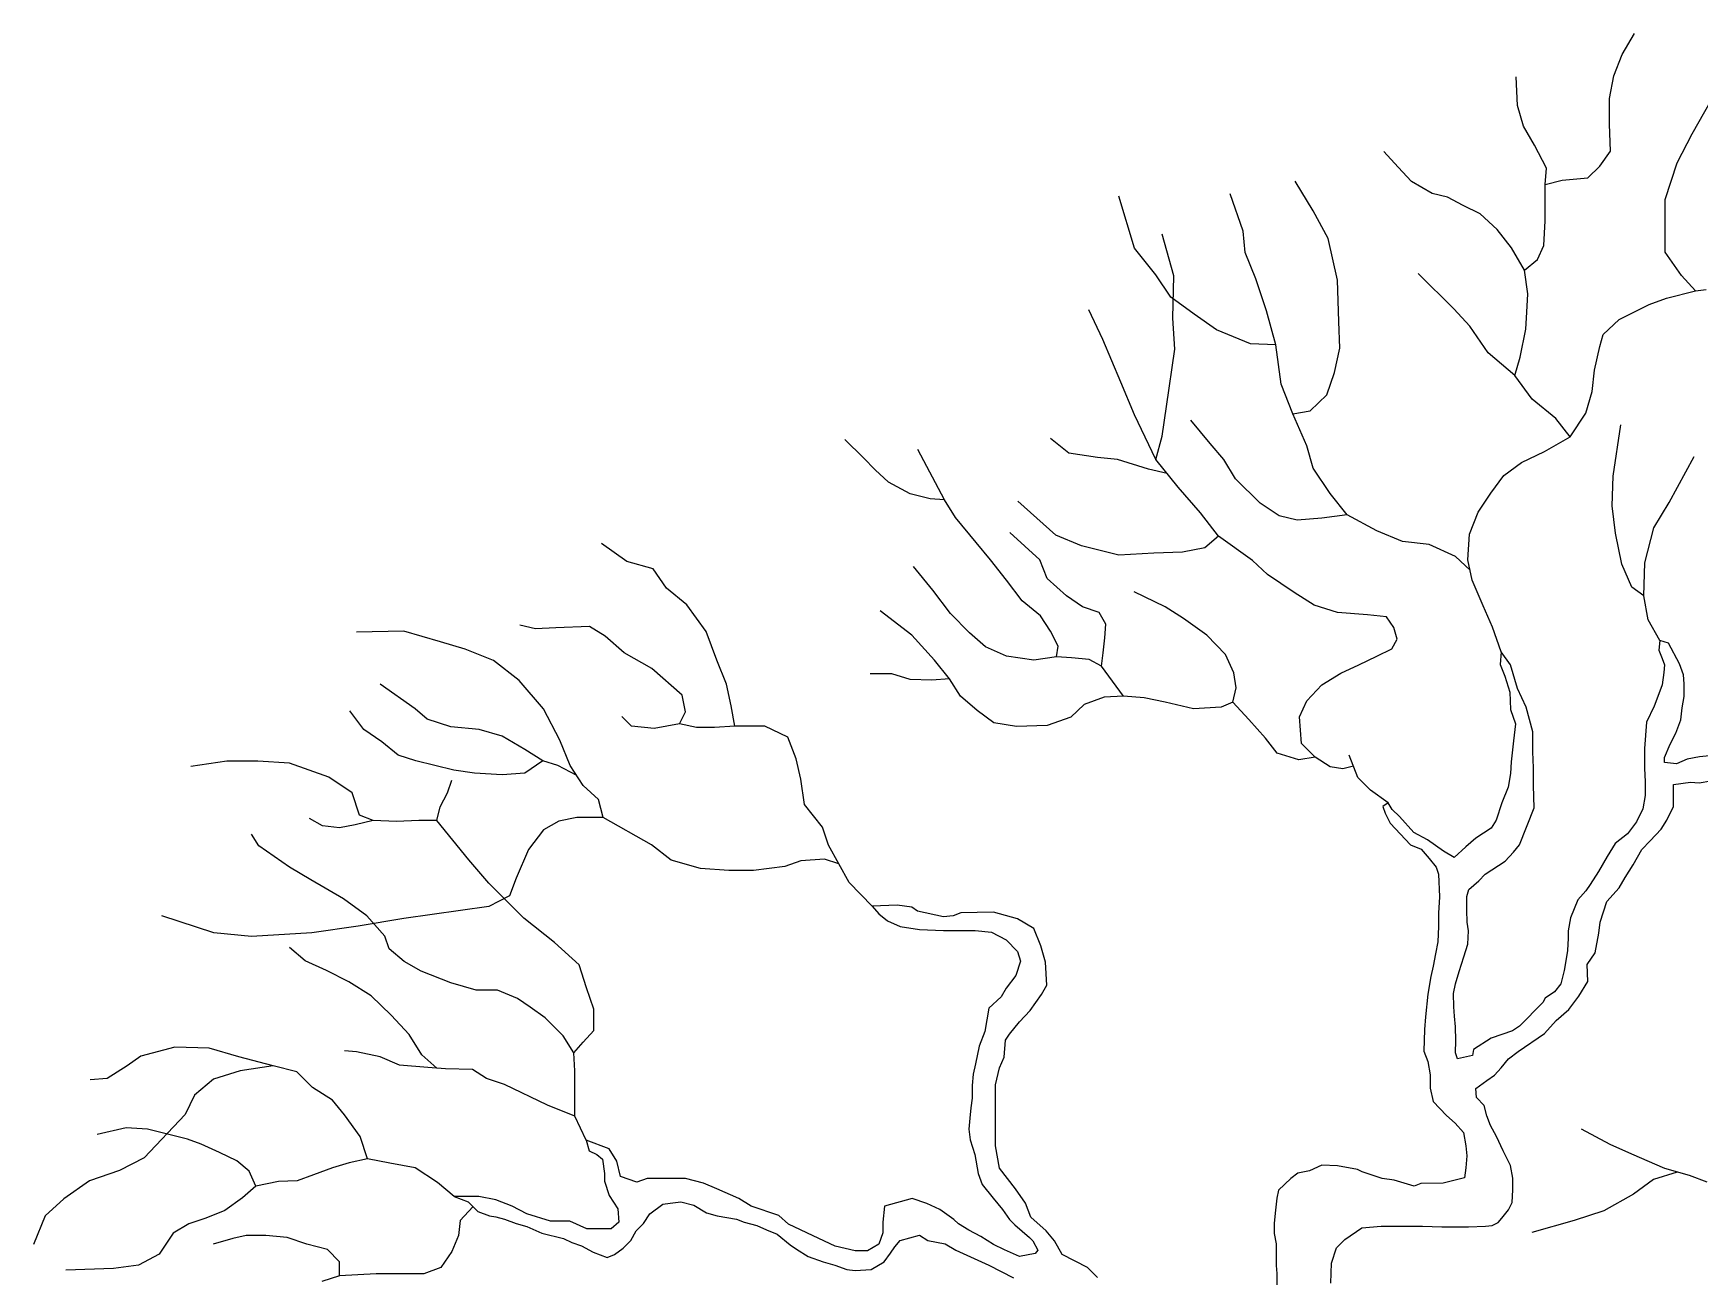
# Model space of a CAD drawing. Header units: millimetres. Extents: x -8050 to 7892, y -21 to 20150.
# Drawn here: x -7323 to -4288, y 17305 to 19569 of the extents above; entities that cross this region are included whole.
import ezdxf

# ---------------------------------------------------------------- set-up
doc = ezdxf.new("R2010")
doc.units = ezdxf.units.MM
doc.layers.add('ceco.net 158', color=7, linetype='Continuous')

msp = doc.modelspace()

# ---------------------------------------------------------------- linework, layer by layer
at = {"layer": 'ceco.net 158'}
for p, q in [((-4428.7, 19530.7), (-4406.8, 19569.1)), ((-4444.4, 19491.6), (-4428.7, 19530.7)), ((-4619.6, 19437.6), (-4621.8, 19490.2)), ((-4452.2, 19450.5), (-4444.4, 19491.6)), ((-4301.6, 19386), (-4244.9, 19485.7)), ((-4608.6, 19400.3), (-4619.6, 19437.6)), ((-4452.2, 19403.6), (-4452.2, 19450.5)), ((-4588.9, 19365.2), (-4608.6, 19400.3)), ((-4450.2, 19354.7), (-4452.2, 19403.6)), ((-4566.9, 19323.5), (-4588.9, 19365.2)), ((-4329, 19333.2), (-4301.6, 19386)), ((-4836.7, 19325.7), (-4863.1, 19354.2)), ((-4469.8, 19327.3), (-4450.2, 19354.7)), ((-4350.5, 19266.7), (-4329, 19333.2)), ((-4812.6, 19299.4), (-4836.7, 19325.7)), ((-4569.5, 19294.1), (-4566.9, 19323.5)), ((-4569.5, 19294.1), (-4538.2, 19301.9)), ((-4538.2, 19301.9), (-4491.3, 19305.8)), ((-4491.3, 19305.8), (-4469.8, 19327.3)), ((-5316.9, 19177.9), (-5345.9, 19272.8)), ((-5119.5, 19208.9), (-5142.7, 19276.6)), ((-4991.7, 19245.7), (-5024.6, 19299.9)), ((-4775.3, 19277.4), (-4812.6, 19299.4)), ((-4746.8, 19270.9), (-4775.3, 19277.4)), ((-4718.3, 19255.5), (-4746.8, 19270.9)), ((-4569.5, 19264.8), (-4569.5, 19294.1)), ((-4964.6, 19195.4), (-4991.7, 19245.7)), ((-4687.6, 19240.2), (-4718.3, 19255.5)), ((-4656.9, 19211.6), (-4687.6, 19240.2)), ((-4569.5, 19227.6), (-4569.5, 19264.8)), ((-4350.5, 19213.9), (-4350.5, 19266.7)), ((-4630.5, 19178.8), (-4656.9, 19211.6)), ((-4571.5, 19182.6), (-4569.5, 19227.6)), ((-4350.5, 19170.9), (-4350.5, 19213.9)), ((-5245.3, 19127.6), (-5266.6, 19203.1)), ((-5115.6, 19170.2), (-5119.5, 19208.9)), ((-4947.2, 19119.9), (-4964.6, 19195.4)), ((-4583.2, 19157.2), (-4571.5, 19182.6)), ((-5278.2, 19129.6), (-5316.9, 19177.9)), ((-5096.2, 19121.8), (-5115.6, 19170.2)), ((-4606.7, 19137.7), (-4630.5, 19178.8)), ((-4606.7, 19137.7), (-4583.2, 19157.2)), ((-4321.2, 19127.9), (-4350.5, 19170.9)), ((-5251.1, 19088.9), (-5278.2, 19129.6)), ((-5247.2, 19050.2), (-5245.3, 19127.6)), ((-5076.9, 19063.8), (-5096.2, 19121.8)), ((-4945.3, 19044.4), (-4947.2, 19119.9)), ((-4735.7, 19067.3), (-4800.3, 19131.8)), ((-4600.8, 19094.7), (-4606.7, 19137.7)), ((-4295.7, 19100.5), (-4321.2, 19127.9)), ((-5208.5, 19058), (-5251.1, 19088.9)), ((-4602.8, 19061.4), (-4600.8, 19094.7)), ((-4348.5, 19086.8), (-4295.7, 19100.5)), ((-4295.7, 19100.5), (-4276.2, 19102.5)), ((-5375, 19011.5), (-5400.1, 19065.7)), ((-5167.9, 19028.9), (-5208.5, 19058)), ((-5059.5, 19001.8), (-5076.9, 19063.8)), ((-4706.4, 19036), (-4735.7, 19067.3)), ((-4604.7, 19030.1), (-4602.8, 19061.4)), ((-4434.6, 19047.7), (-4379.8, 19075.1)), ((-4379.8, 19075.1), (-4348.5, 19086.8)), ((-5243.4, 18994.1), (-5247.2, 19050.2)), ((-5105.9, 19003.8), (-5167.9, 19028.9)), ((-4943.3, 18996), (-4945.3, 19044.4)), ((-4673.2, 18987.1), (-4706.4, 19036)), ((-4614.5, 18979.3), (-4604.7, 19030.1)), ((-4463.9, 19020.4), (-4434.6, 19047.7)), ((-5342.1, 18934.1), (-5375, 19011.5)), ((-5059.5, 19001.8), (-5105.9, 19003.8)), ((-5049.8, 18930.2), (-5059.5, 19001.8)), ((-4479.6, 18955.8), (-4469.8, 18998.9)), ((-4469.8, 18998.9), (-4463.9, 19020.4)), ((-5258.8, 18889.6), (-5243.4, 18994.1)), ((-4953, 18951.5), (-4943.3, 18996)), ((-4624.3, 18946.1), (-4673.2, 18987.1)), ((-4624.3, 18946.1), (-4614.5, 18979.3)), ((-4966.6, 18910.9), (-4953, 18951.5)), ((-4593, 18903.1), (-4624.3, 18946.1)), ((-4483.5, 18916.7), (-4479.6, 18955.8)), ((-5316.9, 18874.1), (-5342.1, 18934.1)), ((-5028.5, 18876.1), (-5049.8, 18930.2)), ((-4997.5, 18881.9), (-4966.6, 18910.9)), ((-4495.2, 18877.6), (-4483.5, 18916.7)), ((-5266.6, 18835.4), (-5258.8, 18889.6)), ((-5028.5, 18876.1), (-4997.5, 18881.9)), ((-5003.3, 18818), (-5028.5, 18876.1)), ((-4550, 18867.9), (-4593, 18903.1)), ((-4523.5, 18834.1), (-4495.2, 18877.6)), ((-5278.2, 18792.8), (-5316.9, 18874.1)), ((-5179.5, 18821.9), (-5214.3, 18864.4)), ((-4523.5, 18834.1), (-4550, 18867.9)), ((-4445.4, 18762.4), (-4431.4, 18856.2)), ((-5810.9, 18795.8), (-5844.4, 18829.3)), ((-5436.9, 18804.4), (-5469.8, 18831.5)), ((-5278.2, 18792.8), (-5266.6, 18835.4)), ((-5154.3, 18792.8), (-5179.5, 18821.9)), ((-4991.7, 18777.4), (-5003.3, 18818)), ((-4570.2, 18807.7), (-4523.5, 18834.1)), ((-5789.6, 18774.5), (-5810.9, 18795.8)), ((-5663.2, 18719.7), (-5711.9, 18811)), ((-5384.7, 18796.7), (-5436.9, 18804.4)), ((-5347.9, 18792.8), (-5384.7, 18796.7)), ((-5291.7, 18775.4), (-5347.9, 18792.8)), ((-5237.5, 18742.5), (-5278.2, 18792.8)), ((-5133, 18758), (-5154.3, 18792.8)), ((-4644.8, 18764.2), (-4612.1, 18787.5)), ((-4612.1, 18787.5), (-4570.2, 18807.7)), ((-4343.6, 18714.5), (-4297.7, 18798.3)), ((-5765.2, 18751.6), (-5789.6, 18774.5)), ((-5257.9, 18767.7), (-5291.7, 18775.4)), ((-5088.5, 18713.5), (-5133, 18758)), ((-4960.7, 18730.9), (-4991.7, 18777.4)), ((-4668.1, 18731.5), (-4644.8, 18764.2)), ((-4447.4, 18708.5), (-4445.4, 18762.4)), ((-5725.6, 18730.3), (-5765.2, 18751.6)), ((-5689.1, 18721.2), (-5725.6, 18730.3)), ((-5196.9, 18696.1), (-5237.5, 18742.5)), ((-4929.8, 18692.2), (-4960.7, 18730.9)), ((-4691.4, 18697.4), (-4668.1, 18731.5)), ((-5663.2, 18719.7), (-5689.1, 18721.2)), ((-5643.4, 18687.7), (-5663.2, 18719.7)), ((-5495, 18686.4), (-5529.8, 18717.4)), ((-5164, 18653.5), (-5196.9, 18696.1)), ((-5053.7, 18690.3), (-5088.5, 18713.5)), ((-4706.9, 18657), (-4691.4, 18697.4)), ((-4441.4, 18658.6), (-4447.4, 18708.5)), ((-4371.5, 18668.6), (-4343.6, 18714.5)), ((-5605.3, 18642), (-5643.4, 18687.7)), ((-5460.1, 18655.4), (-5495, 18686.4)), ((-5020.8, 18682.5), (-5053.7, 18690.3)), ((-4976.2, 18686.4), (-5020.8, 18682.5)), ((-4929.8, 18692.2), (-4976.2, 18686.4)), ((-4875.6, 18663.2), (-4929.8, 18692.2)), ((-4387.5, 18604.7), (-4371.5, 18668.6)), ((-6241.9, 18607.1), (-6287.9, 18639.9)), ((-5579.5, 18610.1), (-5605.3, 18642)), ((-5489.6, 18610.1), (-5544.4, 18660.3)), ((-5413.7, 18636.1), (-5460.1, 18655.4)), ((-5345.9, 18618.7), (-5413.7, 18636.1)), ((-5164, 18653.5), (-5189.2, 18632.2)), ((-5102.1, 18609), (-5164, 18653.5)), ((-4829.1, 18643.8), (-4875.6, 18663.2)), ((-4780.7, 18638), (-4829.1, 18643.8)), ((-4732.3, 18616.7), (-4780.7, 18638)), ((-4710, 18610.3), (-4706.9, 18657)), ((-4429.4, 18602.7), (-4441.4, 18658.6)), ((-6193.7, 18593.9), (-6241.9, 18607.1)), ((-5550.5, 18573.5), (-5579.5, 18610.1)), ((-5475.9, 18576.6), (-5489.6, 18610.1)), ((-5282.1, 18622.5), (-5345.9, 18618.7)), ((-5229.8, 18624.5), (-5282.1, 18622.5)), ((-5189.2, 18632.2), (-5229.8, 18624.5)), ((-5075, 18583.8), (-5102.1, 18609)), ((-4706.1, 18591.7), (-4732.3, 18616.7)), ((-4702.3, 18573.1), (-4710, 18610.3)), ((-4411.5, 18560.8), (-4429.4, 18602.7)), ((-4389.5, 18544.9), (-4387.5, 18604.7)), ((-6169.7, 18558.9), (-6193.7, 18593.9)), ((-5684.5, 18555.3), (-5719.5, 18597.9)), ((-5521.6, 18535.5), (-5550.5, 18573.5)), ((-5440.9, 18544.6), (-5475.9, 18576.6)), ((-5026.6, 18550.9), (-5075, 18583.8)), ((-4682.1, 18526.4), (-4702.3, 18573.1)), ((-6132.4, 18528.3), (-6169.7, 18558.9)), ((-5652.5, 18512.6), (-5684.5, 18555.3)), ((-5412, 18524.8), (-5440.9, 18544.6)), ((-5261.2, 18524.8), (-5317.6, 18552.2)), ((-4989.8, 18527.7), (-5026.6, 18550.9)), ((-4389.5, 18544.9), (-4411.5, 18560.8)), ((-4381.5, 18500.9), (-4389.5, 18544.9)), ((-6097.4, 18480.1), (-6132.4, 18528.3)), ((-5722.6, 18473.1), (-5780.4, 18517.2)), ((-5617.5, 18477.6), (-5652.5, 18512.6)), ((-5488.1, 18508.1), (-5521.6, 18535.5)), ((-5381.5, 18514.2), (-5412, 18524.8)), ((-5369.3, 18492.9), (-5381.5, 18514.2)), ((-5227.7, 18503.5), (-5261.2, 18524.8)), ((-4947.2, 18514.2), (-4989.8, 18527.7)), ((-4893, 18510.3), (-4947.2, 18514.2)), ((-4665, 18487.6), (-4682.1, 18526.4)), ((-6408.3, 18484.5), (-6436.7, 18491.1)), ((-6371, 18486.7), (-6408.3, 18484.5)), ((-6309.8, 18488.9), (-6371, 18486.7)), ((-6281.3, 18471.4), (-6309.8, 18488.9)), ((-5469.8, 18480.7), (-5488.1, 18508.1)), ((-5370.9, 18468.5), (-5369.3, 18492.9)), ((-5185.1, 18473.1), (-5227.7, 18503.5)), ((-4858.2, 18506.4), (-4893, 18510.3)), ((-4844.6, 18487.1), (-4858.2, 18506.4)), ((-4838.8, 18465.8), (-4844.6, 18487.1)), ((-4649.2, 18442.6), (-4665, 18487.6)), ((-4360.7, 18463.4), (-4381.5, 18500.9)), ((-6648, 18480.2), (-6734.1, 18478.5)), ((-6580.9, 18461.3), (-6648, 18480.2)), ((-6536.1, 18447.5), (-6580.9, 18461.3)), ((-6246.3, 18440.7), (-6281.3, 18471.4)), ((-6077.7, 18427.6), (-6097.4, 18480.1)), ((-5681.5, 18427.4), (-5722.6, 18473.1)), ((-5588.6, 18451.8), (-5617.5, 18477.6)), ((-5550.5, 18435), (-5588.6, 18451.8)), ((-5456.1, 18453.3), (-5469.8, 18480.7)), ((-5459.2, 18433.5), (-5456.1, 18453.3)), ((-5373.9, 18441.1), (-5370.9, 18468.5)), ((-5151.6, 18438.1), (-5185.1, 18473.1)), ((-4848.5, 18448.4), (-4838.8, 18465.8)), ((-4360.7, 18463.4), (-4362.1, 18445.9)), ((-4344.6, 18458.3), (-4360.7, 18463.4)), ((-4324.5, 18420.7), (-4344.6, 18458.3)), ((-6484.5, 18426.8), (-6536.1, 18447.5)), ((-6438, 18390.7), (-6484.5, 18426.8)), ((-6195.9, 18412.3), (-6246.3, 18440.7)), ((-6060.2, 18383.8), (-6077.7, 18427.6)), ((-5654.1, 18393.9), (-5681.5, 18427.4)), ((-5500.3, 18427.4), (-5550.5, 18435)), ((-5459.2, 18433.5), (-5500.3, 18427.4)), ((-5431.8, 18432), (-5459.2, 18433.5)), ((-5399.8, 18428.9), (-5431.8, 18432)), ((-5377, 18416.7), (-5399.8, 18428.9)), ((-5377, 18416.7), (-5373.9, 18441.1)), ((-5136.4, 18404.6), (-5151.6, 18438.1)), ((-4908.5, 18419.3), (-4875.6, 18434.8)), ((-4875.6, 18434.8), (-4848.5, 18448.4)), ((-4649.2, 18442.6), (-4651.4, 18420)), ((-4632.2, 18418.9), (-4649.2, 18442.6)), ((-4362.1, 18445.9), (-4356.3, 18430.6)), ((-4356.3, 18430.6), (-4351.9, 18419)), ((-4317.1, 18400.9), (-4324.5, 18420.7)), ((-6393.2, 18339), (-6438, 18390.7)), ((-6141.2, 18364.1), (-6195.9, 18412.3)), ((-5759.1, 18403), (-5798.7, 18403)), ((-5725.6, 18392.4), (-5759.1, 18403)), ((-5686, 18390.9), (-5725.6, 18392.4)), ((-5654.1, 18393.9), (-5686, 18390.9)), ((-5634.3, 18361.9), (-5654.1, 18393.9)), ((-5337.4, 18361.9), (-5377, 18416.7)), ((-5131.8, 18377.2), (-5136.4, 18404.6)), ((-4976.2, 18382.6), (-4941.4, 18403.9)), ((-4941.4, 18403.9), (-4908.5, 18419.3)), ((-4651.4, 18420), (-4642.4, 18398.6)), ((-4642.4, 18398.6), (-4633.4, 18369.2)), ((-4619.8, 18376), (-4632.2, 18418.9)), ((-4353.4, 18405.2), (-4356.3, 18382.6)), ((-4351.9, 18419), (-4353.4, 18405.2)), ((-4316.2, 18384.4), (-4317.1, 18400.9)), ((-6627.4, 18339), (-6691.1, 18383.8)), ((-6134.6, 18333.5), (-6141.2, 18364.1)), ((-6051.5, 18344.5), (-6060.2, 18383.8)), ((-5603.8, 18336.1), (-5634.3, 18361.9)), ((-5372.4, 18360.4), (-5408.9, 18346.7)), ((-5337.4, 18361.9), (-5372.4, 18360.4)), ((-5299.3, 18358.9), (-5337.4, 18361.9)), ((-5137.9, 18351.3), (-5131.8, 18377.2)), ((-5003.3, 18353.5), (-4976.2, 18382.6)), ((-4633.4, 18369.2), (-4632.2, 18337.5)), ((-4604, 18342.1), (-4619.8, 18376)), ((-4362.1, 18366.5), (-4370.9, 18344)), ((-4356.3, 18382.6), (-4362.1, 18366.5)), ((-4319.5, 18340.6), (-4316.2, 18361.3)), ((-4316.2, 18361.3), (-4316.2, 18384.4)), ((-6720.4, 18301.2), (-6746.2, 18335.6)), ((-6605, 18320.1), (-6627.4, 18339)), ((-6363.9, 18282.2), (-6393.2, 18339)), ((-6145.6, 18311.6), (-6134.6, 18333.5)), ((-6044.9, 18307.2), (-6051.5, 18344.5)), ((-5573.4, 18313.2), (-5603.8, 18336.1)), ((-5408.9, 18346.7), (-5433.3, 18323.9)), ((-5261.2, 18351.3), (-5299.3, 18358.9)), ((-5209.5, 18339.1), (-5261.2, 18351.3)), ((-5159.2, 18342.2), (-5209.5, 18339.1)), ((-5137.9, 18351.3), (-5159.2, 18342.2)), ((-5109, 18319.3), (-5137.9, 18351.3)), ((-5016.9, 18324.5), (-5003.3, 18353.5)), ((-4632.2, 18337.5), (-4623.2, 18311.5)), ((-4591.5, 18296.8), (-4604, 18342.1)), ((-4370.9, 18344), (-4384.7, 18314.8)), ((-4322, 18319.2), (-4319.5, 18340.6)), ((-6687.6, 18278.8), (-6720.4, 18301.2)), ((-6562, 18306.3), (-6605, 18320.1)), ((-6510.3, 18301.2), (-6562, 18306.3)), ((-6469, 18289.1), (-6510.3, 18301.2)), ((-6233.1, 18307.2), (-6250.7, 18324.8)), ((-6191.6, 18302.9), (-6233.1, 18307.2)), ((-6145.6, 18311.6), (-6191.6, 18302.9)), ((-6114.9, 18305.1), (-6145.6, 18311.6)), ((-6082.1, 18305.1), (-6114.9, 18305.1)), ((-6044.9, 18307.2), (-6082.1, 18305.1)), ((-5990.2, 18307.2), (-6044.9, 18307.2)), ((-5948.6, 18287.6), (-5990.2, 18307.2)), ((-5532.3, 18307.1), (-5573.4, 18313.2)), ((-5475.9, 18308.7), (-5532.3, 18307.1)), ((-5433.3, 18323.9), (-5475.9, 18308.7)), ((-5078.5, 18285.8), (-5109, 18319.3)), ((-5013, 18276.1), (-5016.9, 18324.5)), ((-4623.2, 18311.5), (-4626.6, 18281)), ((-4384.7, 18314.8), (-4388.5, 18266.7)), ((-4331.1, 18294.4), (-4322, 18319.2)), ((-6658.4, 18254.7), (-6687.6, 18278.8)), ((-6427.6, 18265), (-6469, 18289.1)), ((-6345, 18235.8), (-6363.9, 18282.2)), ((-5933.2, 18248.2), (-5948.6, 18287.6)), ((-5057.2, 18258.4), (-5078.5, 18285.8)), ((-4987.8, 18251), (-5013, 18276.1)), ((-4626.6, 18281), (-4631.1, 18242.6)), ((-4591.5, 18260.7), (-4591.5, 18296.8)), ((-4351.7, 18250.6), (-4341.8, 18274.6)), ((-4341.8, 18274.6), (-4331.1, 18294.4)), ((-6969.9, 18243.8), (-7035.6, 18234.1)), ((-6913.9, 18243.8), (-6969.9, 18243.8)), ((-6856, 18239.9), (-6913.9, 18243.8)), ((-6784.5, 18214.8), (-6856, 18239.9)), ((-6625.7, 18244.4), (-6658.4, 18254.7)), ((-6556.8, 18227.2), (-6625.7, 18244.4)), ((-6394.9, 18244.4), (-6427.6, 18265)), ((-6394.9, 18244.4), (-6427.6, 18222)), ((-6367.4, 18235.8), (-6394.9, 18244.4)), ((-5924.5, 18211), (-5933.2, 18248.2)), ((-5017.6, 18246.3), (-5057.2, 18258.4)), ((-4987.8, 18251), (-5017.6, 18246.3)), ((-4960.7, 18233.6), (-4987.8, 18251)), ((-4910.4, 18214.2), (-4925.9, 18254.8)), ((-4631.1, 18242.6), (-4632.2, 18221.1)), ((-4590.4, 18231.3), (-4591.5, 18260.7)), ((-4388.5, 18266.7), (-4388.5, 18230.7)), ((-4351.7, 18241.5), (-4351.7, 18250.6)), ((-4330.3, 18239.1), (-4351.7, 18241.5)), ((-4310.4, 18247.3), (-4330.3, 18239.1)), ((-4288.1, 18251.5), (-4310.4, 18247.3)), ((-4270, 18253.1), (-4288.1, 18251.5)), ((-6742, 18185.9), (-6784.5, 18214.8)), ((-6568.2, 18185.9), (-6560.5, 18209)), ((-6518.9, 18222), (-6556.8, 18227.2)), ((-6469, 18218.5), (-6518.9, 18222)), ((-6427.6, 18222), (-6469, 18218.5)), ((-6333, 18217.7), (-6367.4, 18235.8)), ((-6320.9, 18199.6), (-6345, 18235.8)), ((-5917.9, 18165), (-5924.5, 18211)), ((-4937.5, 18229.7), (-4960.7, 18233.6)), ((-4918.2, 18234.5), (-4937.5, 18229.7)), ((-4887.2, 18191), (-4910.4, 18214.2)), ((-4632.2, 18221.1), (-4636.7, 18196.3)), ((-4590.4, 18199.6), (-4590.4, 18231.3)), ((-4388.5, 18230.7), (-4387.4, 18206.1)), ((-6728.5, 18145.3), (-6742, 18185.9)), ((-6581.7, 18160.8), (-6568.2, 18185.9)), ((-6293.3, 18173.8), (-6320.9, 18199.6)), ((-4854.9, 18168), (-4887.2, 18191)), ((-4636.7, 18196.3), (-4648.1, 18168)), ((-4589.3, 18159), (-4590.4, 18199.6)), ((-4387.4, 18181.4), (-4391.6, 18156.7)), ((-4387.4, 18206.1), (-4387.4, 18181.4)), ((-4335.5, 18201.4), (-4304.7, 18205.2)), ((-4335.5, 18181.4), (-4335.5, 18201.4)), ((-4335.5, 18161.3), (-4335.5, 18181.4)), ((-4304.7, 18205.2), (-4289, 18204.4)), ((-4289, 18204.4), (-4267.5, 18207.7)), ((-6587.5, 18135.7), (-6581.7, 18160.8)), ((-6284.7, 18141.1), (-6293.3, 18173.8)), ((-5885.1, 18123.4), (-5917.9, 18165)), ((-4854.9, 18168), (-4865.1, 18161.2)), ((-4865.1, 18161.2), (-4860.6, 18148.8)), ((-4860.6, 18148.8), (-4851.5, 18130.7)), ((-4848.1, 18155.6), (-4854.9, 18168)), ((-4834.6, 18143.1), (-4848.1, 18155.6)), ((-4648.1, 18168), (-4658.2, 18136.4)), ((-4616.1, 18091.6), (-4589.3, 18159)), ((-4391.6, 18156.7), (-4402.9, 18133)), ((-4347.5, 18136), (-4335.5, 18161.3)), ((-6796.1, 18126), (-6819.3, 18139.5)), ((-6765.2, 18122.1), (-6796.1, 18126)), ((-6736.2, 18127.9), (-6765.2, 18122.1)), ((-6703.4, 18135.7), (-6736.2, 18127.9)), ((-6703.4, 18135.7), (-6728.5, 18145.3)), ((-6660.9, 18133.7), (-6703.4, 18135.7)), ((-6620.3, 18135.7), (-6660.9, 18133.7)), ((-6587.5, 18135.7), (-6620.3, 18135.7)), ((-6529.6, 18064.2), (-6587.5, 18135.7)), ((-6393.2, 18118.7), (-6420.8, 18082.6)), ((-6365.7, 18134.2), (-6393.2, 18118.7)), ((-6333, 18141.1), (-6365.7, 18134.2)), ((-6284.7, 18141.1), (-6333, 18141.1)), ((-6196.9, 18091.2), (-6284.7, 18141.1)), ((-5874.1, 18090.6), (-5885.1, 18123.4)), ((-4851.5, 18130.7), (-4814.2, 18091.1)), ((-4808.6, 18113.8), (-4834.6, 18143.1)), ((-4667.3, 18121.7), (-4695.5, 18103.6)), ((-4658.2, 18136.4), (-4667.3, 18121.7)), ((-4402.9, 18133), (-4419.3, 18111.4)), ((-4378.2, 18098.6), (-4358.2, 18120)), ((-4358.2, 18120), (-4347.5, 18136)), ((-6912, 18089.3), (-6925.5, 18110.6)), ((-6856, 18050.7), (-6912, 18089.3)), ((-6160.8, 18063.6), (-6196.9, 18091.2)), ((-5836.9, 18022.7), (-5874.1, 18090.6)), ((-4814.2, 18091.1), (-4795, 18083.2)), ((-4783.7, 18100.2), (-4808.6, 18113.8)), ((-4754.3, 18079.8), (-4783.7, 18100.2)), ((-4713.6, 18087.8), (-4735.1, 18068.5)), ((-4695.5, 18103.6), (-4713.6, 18087.8)), ((-4626.8, 18078.1), (-4616.1, 18091.6)), ((-4442, 18094), (-4456.4, 18070.3)), ((-4419.3, 18111.4), (-4442, 18094)), ((-4392.9, 18082.6), (-4378.2, 18098.6)), ((-6492.9, 18021.7), (-6529.6, 18064.2)), ((-6420.8, 18082.6), (-6443.1, 18030.9)), ((-6107.4, 18048.1), (-6160.8, 18063.6)), ((-5924.9, 18061.9), (-5954.1, 18051.6)), ((-5881.8, 18065.3), (-5924.9, 18061.9)), ((-5855.5, 18056.7), (-5881.8, 18065.3)), ((-4795, 18083.2), (-4780.3, 18066.3)), ((-4780.3, 18066.3), (-4767.9, 18050.5)), ((-4735.1, 18068.5), (-4754.3, 18079.8)), ((-4678.2, 18038.1), (-4641.8, 18061.6)), ((-4641.8, 18061.6), (-4626.8, 18078.1)), ((-4456.4, 18070.3), (-4471.8, 18042.5)), ((-4408.9, 18054.6), (-4392.9, 18082.6)), ((-6817.3, 18027.5), (-6856, 18050.7)), ((-6757.5, 17992.8), (-6817.3, 18027.5)), ((-6443.1, 18030.9), (-6455.2, 17998.2)), ((-6055.7, 18044.7), (-6107.4, 18048.1)), ((-6011, 18044.7), (-6055.7, 18044.7)), ((-5954.1, 18051.6), (-6011, 18044.7)), ((-4767.9, 18050.5), (-4763.4, 18038)), ((-4763.4, 18038), (-4761.8, 17996.9)), ((-4690.3, 18026), (-4678.2, 18038.1)), ((-4471.8, 18042.5), (-4487.2, 18018.9)), ((-4434.3, 18013.2), (-4423.6, 18031.9)), ((-4423.6, 18031.9), (-4408.9, 18054.6)), ((-6455.2, 17998.2), (-6493.1, 17979.3)), ((-6429.1, 17958), (-6492.9, 18021.7)), ((-5794.8, 17979.5), (-5836.9, 18022.7)), ((-4761.8, 17996.9), (-4763.3, 17967)), ((-4711.8, 17997.4), (-4708.2, 18010.2)), ((-4711.8, 17972.4), (-4711.8, 17997.4)), ((-4708.2, 18010.2), (-4690.3, 18026)), ((-4495.4, 18007.6), (-4509.8, 17991.1)), ((-4487.2, 18018.9), (-4495.4, 18007.6)), ((-4457, 17987.9), (-4434.3, 18013.2)), ((-6715, 17961.9), (-6757.5, 17992.8)), ((-6493.1, 17979.3), (-6648, 17956.9)), ((-5749.2, 17981.2), (-5794.8, 17979.5)), ((-5794.8, 17979.5), (-5782.5, 17965.4)), ((-5782.5, 17965.4), (-5766.7, 17953.2)), ((-5722.9, 17977.7), (-5749.2, 17981.2)), ((-5712.4, 17970.7), (-5722.9, 17977.7)), ((-5665, 17960.2), (-5712.4, 17970.7)), ((-5633.5, 17967.2), (-5647.5, 17961.9)), ((-5573.8, 17968.9), (-5633.5, 17967.2)), ((-5530, 17956.7), (-5573.8, 17968.9)), ((-4763.3, 17967), (-4763.3, 17942.8)), ((-4711, 17950.3), (-4711.8, 17972.4)), ((-4509.8, 17991.1), (-4523.2, 17958.2)), ((-4469, 17950.5), (-4457, 17987.9)), ((-6994.1, 17931.1), (-7088.8, 17962.1)), ((-6730.7, 17943.1), (-6815.1, 17931.1)), ((-6648, 17956.9), (-6730.7, 17943.1)), ((-6682.1, 17925.2), (-6715, 17961.9)), ((-6373.1, 17913.6), (-6429.1, 17958)), ((-5766.7, 17953.2), (-5743.9, 17942.6)), ((-5743.9, 17942.6), (-5708.9, 17937.4)), ((-5708.9, 17937.4), (-5665, 17935.6)), ((-5647.5, 17961.9), (-5665, 17960.2)), ((-5665, 17935.6), (-5645.7, 17935.6)), ((-5645.7, 17935.6), (-5607.2, 17935.6)), ((-5607.2, 17935.6), (-5577.3, 17932.1)), ((-5500.2, 17939.1), (-5530, 17956.7)), ((-5487.9, 17907.6), (-5500.2, 17939.1)), ((-4763.3, 17942.8), (-4764.7, 17914.4)), ((-4708.9, 17934.6), (-4711, 17950.3)), ((-4523.2, 17958.2), (-4527.3, 17934.6)), ((-4471.6, 17930.5), (-4469, 17950.5)), ((-6925.3, 17924.2), (-6994.1, 17931.1)), ((-6815.1, 17931.1), (-6925.3, 17924.2)), ((-6674.4, 17902), (-6682.1, 17925.2)), ((-6328.7, 17873), (-6373.1, 17913.6)), ((-5577.3, 17932.1), (-5551, 17918.1)), ((-5551, 17918.1), (-5551, 17918.1)), ((-5551, 17918.1), (-5530, 17897.1)), ((-5479.1, 17877.8), (-5487.9, 17907.6)), ((-4764.7, 17914.4), (-4768.9, 17893)), ((-4717.5, 17887.5), (-4710.3, 17910.3)), ((-4710.3, 17910.3), (-4708.9, 17934.6)), ((-4527.3, 17921.2), (-4528.4, 17898.6)), ((-4527.3, 17934.6), (-4527.3, 17921.2)), ((-4478.3, 17894.4), (-4471.6, 17930.5)), ((-6827.7, 17879.8), (-6856.1, 17904.1)), ((-6788.4, 17862.2), (-6827.7, 17879.8)), ((-6647.4, 17878.8), (-6674.4, 17902)), ((-6616.5, 17861.5), (-6647.4, 17878.8)), ((-5524.7, 17879.5), (-5533.5, 17853.2)), ((-5530, 17897.1), (-5524.7, 17879.5)), ((-5476.7, 17835.6), (-5479.1, 17877.8)), ((-4768.9, 17893), (-4773.2, 17870.3)), ((-4726, 17860.4), (-4717.5, 17887.5)), ((-4531.4, 17880.1), (-4534.5, 17862.6)), ((-4528.4, 17898.6), (-4531.4, 17880.1)), ((-4493, 17873.1), (-4478.3, 17894.4)), ((-6747.8, 17841.8), (-6788.4, 17862.2)), ((-6562.4, 17840.2), (-6616.5, 17861.5)), ((-6315.2, 17830.6), (-6328.7, 17873)), ((-5533.5, 17853.2), (-5551, 17830.4)), ((-4777.5, 17851.8), (-4783.2, 17819.1)), ((-4773.2, 17870.3), (-4777.5, 17851.8)), ((-4732.5, 17838.2), (-4726, 17860.4)), ((-4534.5, 17862.6), (-4540.7, 17837.9)), ((-4491.7, 17842.4), (-4493, 17873.1)), ((-6707.1, 17816.1), (-6747.8, 17841.8)), ((-6670.6, 17780.9), (-6707.1, 17816.1)), ((-6516, 17826.7), (-6562.4, 17840.2)), ((-6477.4, 17826.7), (-6516, 17826.7)), ((-6440.7, 17811.2), (-6477.4, 17826.7)), ((-6301.6, 17791.9), (-6315.2, 17830.6)), ((-5559.8, 17814.7), (-5582.6, 17793.6)), ((-5551, 17830.4), (-5559.8, 17814.7)), ((-5507.3, 17789.7), (-5486.4, 17818.9)), ((-5486.4, 17818.9), (-5476.7, 17835.6)), ((-4783.2, 17819.1), (-4787.4, 17777.8)), ((-4736, 17820.4), (-4732.5, 17838.2)), ((-4735.3, 17796.1), (-4736, 17820.4)), ((-4552, 17823.5), (-4569.5, 17812.2)), ((-4540.7, 17837.9), (-4552, 17823.5)), ((-4526.4, 17791.7), (-4507.7, 17815.7)), ((-4507.7, 17815.7), (-4491.7, 17842.4)), ((-6417.5, 17795.8), (-6440.7, 17811.2)), ((-6390.5, 17776.5), (-6417.5, 17795.8)), ((-6301.6, 17753.3), (-6301.6, 17791.9)), ((-5582.6, 17793.6), (-5589.5, 17751.4)), ((-5526.8, 17768.8), (-5507.3, 17789.7)), ((-4734.6, 17779), (-4735.3, 17796.1)), ((-4573.6, 17804), (-4616.1, 17761.2)), ((-4569.5, 17812.2), (-4573.6, 17804)), ((-4549.1, 17771.7), (-4526.4, 17791.7)), ((-6638.1, 17745.7), (-6670.6, 17780.9)), ((-6357.7, 17743.7), (-6390.5, 17776.5)), ((-6321, 17732.1), (-6301.6, 17753.3)), ((-5545, 17746.5), (-5526.8, 17768.8)), ((-4788.9, 17755.1), (-4790.3, 17715.3)), ((-4787.4, 17777.8), (-4788.9, 17755.1)), ((-4732.5, 17759.7), (-4734.6, 17779)), ((-4731.7, 17734.7), (-4732.5, 17759.7)), ((-4616.1, 17761.2), (-4628.9, 17752.6)), ((-4570.4, 17747.7), (-4549.1, 17771.7)), ((-7064.7, 17722.7), (-7127, 17706.4)), ((-7002.4, 17721.3), (-7064.7, 17722.7)), ((-6615, 17709.1), (-6638.1, 17745.7)), ((-6338.3, 17712.8), (-6357.7, 17743.7)), ((-6338.3, 17712.8), (-6321, 17732.1)), ((-5599.8, 17724.6), (-5606.7, 17692.7)), ((-5589.5, 17751.4), (-5599.8, 17724.6)), ((-5554.7, 17704.7), (-5551.9, 17735.3)), ((-5551.9, 17735.3), (-5545, 17746.5)), ((-4732.5, 17712.6), (-4731.7, 17734.7)), ((-4667.5, 17739), (-4699.6, 17718.3)), ((-4628.9, 17752.6), (-4667.5, 17739)), ((-4618.6, 17715), (-4570.4, 17747.7)), ((-7127, 17706.4), (-7151.4, 17688.8)), ((-6948.2, 17705.1), (-7002.4, 17721.3)), ((-6885.9, 17688.8), (-6948.2, 17705.1)), ((-6734.2, 17714.6), (-6755.9, 17715.9)), ((-6690.9, 17705.1), (-6734.2, 17714.6)), ((-6655.7, 17690.2), (-6690.9, 17705.1)), ((-6587.9, 17684.8), (-6615, 17709.1)), ((-6336.4, 17679.9), (-6338.3, 17712.8)), ((-5606.7, 17692.7), (-5611, 17673.8)), ((-5563.1, 17685.2), (-5554.7, 17704.7)), ((-4790.3, 17715.3), (-4783.2, 17696.8)), ((-4783.2, 17696.8), (-4778.9, 17672.6)), ((-4728.9, 17701.9), (-4732.5, 17712.6)), ((-4701.8, 17707.6), (-4728.9, 17701.9)), ((-4699.6, 17718.3), (-4701.8, 17707.6)), ((-4649.6, 17685.3), (-4636.1, 17701.5)), ((-4636.1, 17701.5), (-4618.6, 17715)), ((-7187.9, 17665.8), (-7219.1, 17663.1)), ((-7151.4, 17688.8), (-7187.9, 17665.8)), ((-6994.5, 17664.4), (-7029.3, 17635.3)), ((-6945.6, 17679.5), (-6994.5, 17664.4)), ((-6885.9, 17688.8), (-6945.6, 17679.5)), ((-6842.6, 17678), (-6885.9, 17688.8)), ((-6814.1, 17649.6), (-6842.6, 17678)), ((-6604.2, 17686.1), (-6655.7, 17690.2)), ((-6571.7, 17683.4), (-6604.2, 17686.1)), ((-6522.9, 17682.1), (-6571.7, 17683.4)), ((-6497.2, 17665.8), (-6522.9, 17682.1)), ((-6464.7, 17655), (-6497.2, 17665.8)), ((-6336.4, 17645.2), (-6336.4, 17679.9)), ((-5611, 17673.8), (-5612.8, 17653.1)), ((-5570, 17654.5), (-5563.1, 17685.2)), ((-4778.9, 17672.6), (-4778.9, 17648.4)), ((-4695.5, 17647.6), (-4675.2, 17662.4)), ((-4675.2, 17662.4), (-4661.7, 17671.8)), ((-4661.7, 17671.8), (-4649.6, 17685.3)), ((-7029.3, 17635.3), (-7046.2, 17600.5)), ((-6777.6, 17626.6), (-6814.1, 17649.6)), ((-6386.1, 17617.1), (-6464.7, 17655)), ((-6336.4, 17596.9), (-6336.4, 17645.2)), ((-5612.8, 17653.1), (-5612.8, 17629.8)), ((-5570, 17625.2), (-5570, 17654.5)), ((-4778.9, 17648.4), (-4773.2, 17624.2)), ((-4694.1, 17631.4), (-4695.5, 17647.6)), ((-4695.5, 17647.6), (-4695.5, 17647.6)), ((-6755.9, 17599.5), (-6777.6, 17626.6)), ((-6336.4, 17596.9), (-6386.1, 17617.1)), ((-5615.3, 17612.6), (-5617.1, 17593.6)), ((-5612.8, 17629.8), (-5615.3, 17612.6)), ((-5570, 17598.8), (-5570, 17625.2)), ((-4773.2, 17624.2), (-4749, 17598.7)), ((-4680.6, 17616.6), (-4694.1, 17631.4)), ((-4694.1, 17631.4), (-4694.1, 17631.4)), ((-4675.2, 17597.7), (-4680.6, 17616.6)), ((-7153.3, 17576.1), (-7206, 17563.9)), ((-7114.8, 17573.3), (-7153.3, 17576.1)), ((-7046.2, 17600.5), (-7120.4, 17521.6)), ((-7041.5, 17555.4), (-7114.8, 17573.3)), ((-6727.4, 17560.2), (-6755.9, 17599.5)), ((-6315.5, 17553.3), (-6336.4, 17596.9)), ((-5617.1, 17593.6), (-5618.8, 17573.8)), ((-5618.8, 17573.8), (-5616.2, 17553.9)), ((-5570, 17543), (-5570, 17598.8)), ((-4749, 17598.7), (-4733.4, 17584.4)), ((-4733.4, 17584.4), (-4717.7, 17567.4)), ((-4668.5, 17580.2), (-4675.2, 17597.7)), ((-4657.7, 17559.9), (-4668.5, 17580.2)), ((-4450.7, 17545.7), (-4503.2, 17573.4)), ((-7017.1, 17546), (-7041.5, 17555.4)), ((-6983.2, 17531), (-7017.1, 17546)), ((-6713.9, 17519.6), (-6727.4, 17560.2)), ((-6273.9, 17537.7), (-6315.5, 17553.3)), ((-6315.5, 17553.3), (-6310.3, 17534.2)), ((-5616.2, 17553.9), (-5607.6, 17527.2)), ((-5563.1, 17502.6), (-5570, 17543)), ((-4717.7, 17567.4), (-4713.5, 17543.2)), ((-4713.5, 17543.2), (-4712, 17524.7)), ((-4645.6, 17534.3), (-4657.7, 17559.9)), ((-4411.3, 17528.2), (-4450.7, 17545.7)), ((-7120.4, 17521.6), (-7165.6, 17498.1)), ((-6952.2, 17515.9), (-6983.2, 17531)), ((-6929.6, 17497.2), (-6952.2, 17515.9)), ((-6747.3, 17512.2), (-6777.4, 17502.8)), ((-6713.9, 17519.6), (-6747.3, 17512.2)), ((-6673.3, 17511.5), (-6713.9, 17519.6)), ((-6627.2, 17503.3), (-6673.3, 17511.5)), ((-6310.3, 17534.2), (-6296.4, 17527.2)), ((-6296.4, 17527.2), (-6286, 17518.6)), ((-6286, 17518.6), (-6282.5, 17492.5)), ((-6260, 17515.1), (-6273.9, 17537.7)), ((-6253, 17487.3), (-6260, 17515.1)), ((-5607.6, 17527.2), (-5601.6, 17492.7)), ((-4712, 17524.7), (-4713.5, 17503.4)), ((-4632.1, 17507.4), (-4645.6, 17534.3)), ((-4351.5, 17502), (-4411.3, 17528.2)), ((-7165.6, 17498.1), (-7220.1, 17479.3)), ((-6917.4, 17469.9), (-6929.6, 17497.2)), ((-6812.1, 17490.6), (-6842.2, 17479.3)), ((-6777.4, 17502.8), (-6812.1, 17490.6)), ((-6586.6, 17476.3), (-6627.2, 17503.3)), ((-6282.5, 17492.5), (-6282.5, 17478.7)), ((-6223.5, 17476.9), (-6253, 17487.3)), ((-6253, 17487.3), (-6253, 17487.3)), ((-6204.4, 17483.9), (-6223.5, 17476.9)), ((-6185.3, 17483.9), (-6204.4, 17483.9)), ((-6166.2, 17483.9), (-6185.3, 17483.9)), ((-6135, 17483.9), (-6166.2, 17483.9)), ((-6102, 17475.2), (-6135, 17483.9)), ((-5601.6, 17492.7), (-5594.7, 17472.9)), ((-5533.8, 17465), (-5563.1, 17502.6)), ((-5032.7, 17483.4), (-5054.9, 17462.3)), ((-5019.4, 17493.3), (-5032.7, 17483.4)), ((-4998.4, 17497.8), (-5019.4, 17493.3)), ((-4976.2, 17507.7), (-4998.4, 17497.8)), ((-4947.4, 17506.6), (-4976.2, 17507.7)), ((-4911, 17499.8), (-4947.4, 17506.6)), ((-4902.2, 17496), (-4911, 17499.8)), ((-4865.8, 17483.4), (-4902.2, 17496)), ((-4844.5, 17480.9), (-4865.8, 17483.4)), ((-4808.1, 17469.6), (-4844.5, 17480.9)), ((-4716.3, 17484.9), (-4754.7, 17474.9)), ((-4713.5, 17503.4), (-4716.3, 17484.9)), ((-4628, 17484.4), (-4632.1, 17507.4)), ((-4628, 17462.9), (-4628, 17484.4)), ((-4371.9, 17481.6), (-4408.4, 17455.3)), ((-4328.9, 17495.4), (-4371.9, 17481.6)), ((-4306.3, 17488.9), (-4351.5, 17502)), ((-4274.2, 17477.2), (-4306.3, 17488.9)), ((-7220.1, 17479.3), (-7267.1, 17446.4)), ((-6917.4, 17469.9), (-6941.9, 17448.3)), ((-6876.1, 17478.4), (-6917.4, 17469.9)), ((-6842.2, 17479.3), (-6876.1, 17478.4)), ((-6555.9, 17450.6), (-6586.6, 17476.3)), ((-6542.3, 17450.6), (-6555.9, 17450.6)), ((-6555.9, 17450.6), (-6530.6, 17440.9)), ((-6511.1, 17450.6), (-6542.3, 17450.6)), ((-6480, 17444.7), (-6511.1, 17450.6)), ((-6282.5, 17478.7), (-6273.9, 17452.6)), ((-6273.9, 17452.6), (-6273.9, 17452.6)), ((-6273.9, 17452.6), (-6258.2, 17428.3)), ((-6223.5, 17476.9), (-6223.5, 17476.9)), ((-6077.7, 17464.8), (-6102, 17475.2)), ((-6037.8, 17447.4), (-6077.7, 17464.8)), ((-5594.7, 17472.9), (-5574.8, 17447.9)), ((-5515.7, 17438.5), (-5533.8, 17465)), ((-5054.9, 17462.3), (-5058.2, 17447.9)), ((-4795.5, 17474.7), (-4808.1, 17469.6)), ((-4754.7, 17474.9), (-4795.5, 17474.7)), ((-4629.4, 17440), (-4628, 17462.9)), ((-4408.4, 17455.3), (-4462.4, 17424.7)), ((-7267.1, 17446.4), (-7300.9, 17415.4)), ((-6973.8, 17425.7), (-7008.6, 17411.6)), ((-6941.9, 17448.3), (-6973.8, 17425.7)), ((-6521.9, 17432.1), (-6544.9, 17406.9)), ((-6530.6, 17440.9), (-6513.1, 17423.3)), ((-6513.1, 17423.3), (-6491.7, 17415.5)), ((-6450.8, 17433.1), (-6480, 17444.7)), ((-6423.5, 17419.4), (-6450.8, 17433.1)), ((-6380.7, 17405.8), (-6423.5, 17419.4)), ((-6258.2, 17428.3), (-6256.5, 17404)), ((-6211.3, 17401.9), (-6199.6, 17419.4)), ((-6199.6, 17419.4), (-6176.2, 17437)), ((-6199.6, 17419.4), (-6199.6, 17419.4)), ((-6176.2, 17437), (-6162.6, 17438.9)), ((-6162.6, 17438.9), (-6143.1, 17440.9)), ((-6143.1, 17440.9), (-6119.8, 17435)), ((-6119.8, 17435), (-6096.4, 17421.4)), ((-6096.4, 17421.4), (-6076.9, 17415.5)), ((-6015.2, 17433.5), (-6037.8, 17447.4)), ((-5964.9, 17416.2), (-6015.2, 17433.5)), ((-5772.2, 17433.5), (-5775.7, 17404)), ((-5721.9, 17447.4), (-5772.2, 17433.5)), ((-5695.5, 17438.4), (-5721.9, 17447.4)), ((-5671.4, 17427.2), (-5695.5, 17438.4)), ((-5646.4, 17409.1), (-5671.4, 17427.2)), ((-5574.8, 17447.9), (-5557.6, 17427.2)), ((-5557.6, 17427.2), (-5544.6, 17409.1)), ((-5505.9, 17413.5), (-5515.7, 17438.5)), ((-5060.4, 17425.8), (-5062.6, 17402.5)), ((-5058.2, 17447.9), (-5060.4, 17425.8)), ((-4648.3, 17411.6), (-4636.1, 17426.5)), ((-4636.1, 17426.5), (-4629.4, 17440)), ((-4462.4, 17424.7), (-4516.3, 17407.2)), ((-7300.9, 17415.4), (-7322.5, 17363.7)), ((-7039.6, 17401.3), (-7067.8, 17384.4)), ((-7008.6, 17411.6), (-7039.6, 17401.3)), ((-6544.9, 17406.9), (-6548.3, 17379.7)), ((-6491.7, 17415.5), (-6480, 17413.6)), ((-6480, 17413.6), (-6464.4, 17409.7)), ((-6464.4, 17409.7), (-6443, 17401.9)), ((-6443, 17401.9), (-6423.5, 17396.1)), ((-6423.5, 17396.1), (-6396.3, 17384.4)), ((-6345.6, 17405.8), (-6380.7, 17405.8)), ((-6314.5, 17392.2), (-6345.6, 17405.8)), ((-6270.4, 17391.9), (-6314.5, 17392.2)), ((-6256.5, 17404), (-6270.4, 17391.9)), ((-6224.9, 17388.3), (-6211.3, 17401.9)), ((-6076.9, 17415.5), (-6041.9, 17409.7)), ((-6041.9, 17409.7), (-6028.2, 17403.9)), ((-6028.2, 17403.9), (-6004.9, 17398)), ((-6004.9, 17398), (-5987.4, 17390.2)), ((-5987.4, 17390.2), (-5967.9, 17382.5)), ((-5947.5, 17400.6), (-5964.9, 17416.2)), ((-5892, 17374.5), (-5947.5, 17400.6)), ((-5775.7, 17404), (-5775.7, 17384.9)), ((-5637.8, 17401.4), (-5646.4, 17409.1)), ((-5618.8, 17389.3), (-5637.8, 17401.4)), ((-5597.2, 17378.1), (-5618.8, 17389.3)), ((-5544.6, 17409.1), (-5535.2, 17399.6)), ((-5535.2, 17399.6), (-5508.4, 17376.4)), ((-5478.1, 17388.4), (-5505.9, 17413.5)), ((-5062.6, 17402.5), (-5062.6, 17383.7)), ((-4934.2, 17372.5), (-4903.1, 17394.1)), ((-4903.1, 17394.1), (-4868.1, 17396.8)), ((-4868.1, 17396.8), (-4835.7, 17396.8)), ((-4835.7, 17396.8), (-4819.5, 17396.8)), ((-4819.5, 17396.8), (-4792.6, 17396.8)), ((-4792.6, 17396.8), (-4757.5, 17395.5)), ((-4757.5, 17395.5), (-4737.3, 17395.5)), ((-4737.3, 17395.5), (-4708.9, 17395.5)), ((-4708.9, 17395.5), (-4677.9, 17396.8)), ((-4677.9, 17396.8), (-4665.8, 17398.2)), ((-4665.8, 17398.2), (-4655, 17403.6)), ((-4655, 17403.6), (-4648.3, 17411.6)), ((-4516.3, 17407.2), (-4593.6, 17385.3)), ((-7067.8, 17384.4), (-7093.2, 17345.8)), ((-6959, 17374.6), (-6994.8, 17364.3)), ((-6935.2, 17379.7), (-6959, 17374.6)), ((-6899.4, 17379.7), (-6935.2, 17379.7)), ((-6860.2, 17376.3), (-6899.4, 17379.7)), ((-6824.4, 17364.3), (-6860.2, 17376.3)), ((-6786.9, 17354.1), (-6824.4, 17364.3)), ((-6548.3, 17379.7), (-6560.2, 17350.7)), ((-6396.3, 17384.4), (-6357.3, 17374.7)), ((-6357.3, 17374.7), (-6341.7, 17366.9)), ((-6341.7, 17366.9), (-6324.2, 17361)), ((-6324.2, 17361), (-6302.8, 17349.4)), ((-6248.3, 17357.1), (-6234.6, 17370.8)), ((-6234.6, 17370.8), (-6224.9, 17388.3)), ((-5967.9, 17382.5), (-5944.5, 17363)), ((-5944.5, 17363), (-5932.8, 17355.2)), ((-5862.5, 17360.6), (-5892, 17374.5)), ((-5826, 17352), (-5862.5, 17360.6)), ((-5782.6, 17364.1), (-5803.5, 17352)), ((-5775.7, 17384.9), (-5782.6, 17364.1)), ((-5761.5, 17347.4), (-5753.7, 17359.1)), ((-5753.7, 17359.1), (-5744, 17370.8)), ((-5744, 17370.8), (-5708.9, 17380.5)), ((-5744, 17370.8), (-5744, 17370.8)), ((-5708.9, 17380.5), (-5693.3, 17370.8)), ((-5693.3, 17370.8), (-5662.2, 17364.9)), ((-5662.2, 17364.9), (-5642.7, 17353.3)), ((-5574, 17363.4), (-5597.2, 17378.1)), ((-5554.1, 17353.9), (-5574, 17363.4)), ((-5508.4, 17376.4), (-5502.4, 17370.3)), ((-5502.4, 17370.3), (-5492.9, 17353.1)), ((-5462.7, 17370.3), (-5478.1, 17388.4)), ((-5448.8, 17345.2), (-5462.7, 17370.3)), ((-5062.6, 17383.7), (-5059.3, 17364.9)), ((-5059.3, 17364.9), (-5059.3, 17340.5)), ((-4949, 17357.7), (-4934.2, 17372.5)), ((-7093.2, 17345.8), (-7130.8, 17326.1)), ((-6764.7, 17332), (-6786.9, 17354.1)), ((-6764.7, 17306.4), (-6764.7, 17332)), ((-6560.2, 17350.7), (-6580.7, 17321.7)), ((-6302.8, 17349.4), (-6277.5, 17339.6)), ((-6277.5, 17339.6), (-6263.9, 17345.5)), ((-6263.9, 17345.5), (-6248.3, 17357.1)), ((-5932.8, 17355.2), (-5911.4, 17341.6)), ((-5911.4, 17341.6), (-5884.2, 17331.8)), ((-5884.2, 17331.8), (-5862.7, 17326)), ((-5803.5, 17352), (-5826, 17352)), ((-5796.5, 17318.2), (-5773.2, 17331.8)), ((-5773.2, 17331.8), (-5761.5, 17347.4)), ((-5642.7, 17353.3), (-5582.3, 17326)), ((-5526.5, 17341.9), (-5554.1, 17353.9)), ((-5498.1, 17347), (-5526.5, 17341.9)), ((-5492.9, 17353.1), (-5498.1, 17347)), ((-5402.8, 17321.5), (-5448.8, 17345.2)), ((-5059.3, 17340.5), (-5059.3, 17325)), ((-4959.8, 17293), (-4958.4, 17329.4)), ((-4958.4, 17329.4), (-4949, 17357.7)), ((-7176.8, 17319.5), (-7263.3, 17316.7)), ((-7130.8, 17326.1), (-7176.8, 17319.5)), ((-6764.7, 17306.4), (-6797.1, 17296.2)), ((-6698.3, 17309.8), (-6764.7, 17306.4)), ((-6647.1, 17309.8), (-6698.3, 17309.8)), ((-6611.4, 17309.8), (-6647.1, 17309.8)), ((-6580.7, 17321.7), (-6611.4, 17309.8)), ((-5862.7, 17326), (-5841.3, 17318.2)), ((-5841.3, 17318.2), (-5825.7, 17316.3)), ((-5825.7, 17316.3), (-5796.5, 17318.2)), ((-5825.7, 17316.3), (-5825.7, 17316.3)), ((-5796.5, 17318.2), (-5796.5, 17318.2)), ((-5582.3, 17326), (-5537.6, 17302.6)), ((-5384.7, 17303.4), (-5402.8, 17321.5)), ((-5059.3, 17325), (-5058.2, 17310.6)), ((-5058.2, 17310.6), (-5058.2, 17289.6))]:
    msp.add_line(p, q, dxfattribs=at)

doc.saveas('drawing.dxf')
